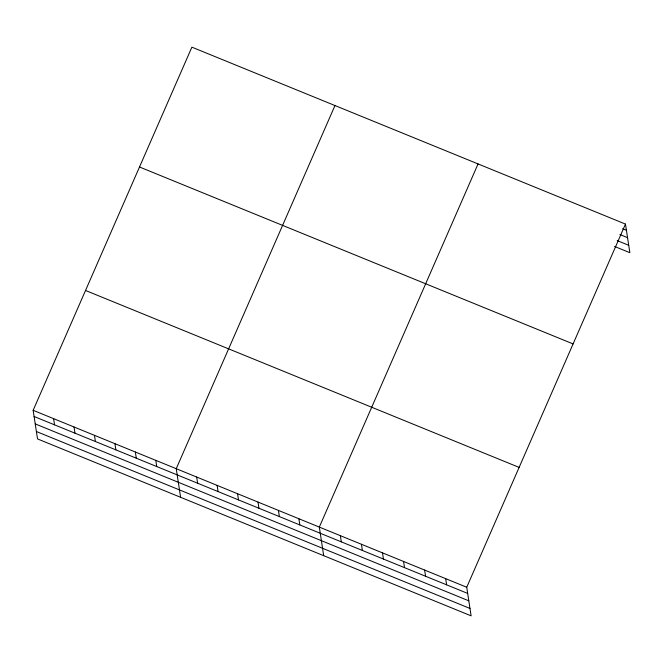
<?xml version="1.0" encoding="UTF-8"?>
<svg xmlns="http://www.w3.org/2000/svg" width="663" height="663" viewBox="0 0 663 663"><rect width="100%" height="100%" fill="white"/><g stroke="black" fill="none" stroke-linecap="round" stroke-linejoin="round"><path stroke-width="0.99" d="M625.474 224.086L466.735 587.244L471.111 615.844L37.526 438.914L33.15 410.306L191.889 47.156L625.474 224.086L629.85 252.694L614.535 246.437M334.972 105.541L176.234 468.7L180.609 497.3M478.056 163.927L319.317 527.085L323.693 555.693M622.59 228.71L626.419 230.268M619.897 234.545L627.554 237.669M617.228 240.603L628.715 245.293M139.503 166.993L573.089 343.923M85.535 290.469L519.121 467.398M33.15 410.306L466.735 587.244M34.095 416.497L467.68 593.426M35.23 423.897L468.816 600.827M36.399 431.514L469.984 608.452M445.677 578.65L446.622 584.832M424.618 570.056L425.563 576.238M403.56 561.462L404.505 567.644M382.493 552.867L383.446 559.05M361.434 544.273L362.388 550.456M340.376 535.679L341.321 541.87M298.88 518.739L299.825 524.93M278.435 510.402L279.38 516.593M257.998 502.065L258.943 508.248M237.553 493.72L238.506 499.91M217.116 485.382L218.061 491.565M196.671 477.037L197.624 483.228M155.797 460.354L156.741 466.545M135.351 452.017L136.296 458.199M114.914 443.671L115.859 449.862M94.469 435.334L95.422 441.517M74.032 426.989L74.977 433.179M53.587 418.651L54.54 424.842"/></g></svg>
